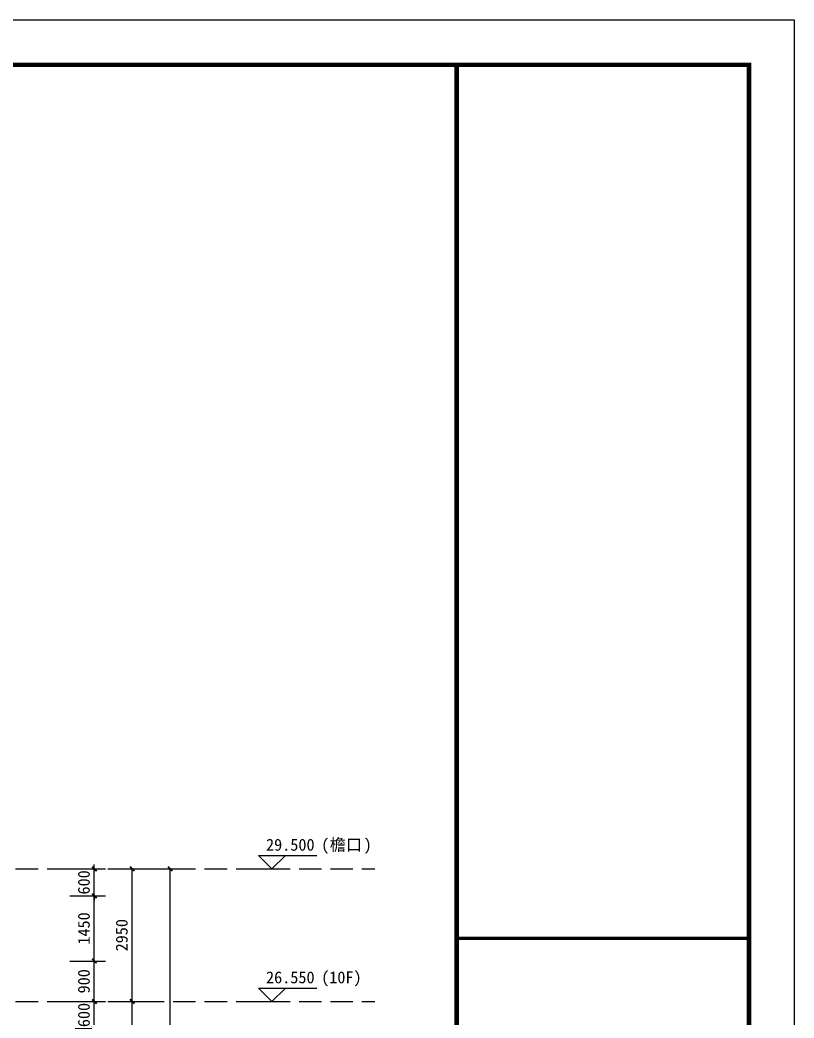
# Model space of a CAD drawing. Extents: x 646072 to 1012572, y -46617 to 16093.
# Drawn here: x 901213 to 918422, y -9370 to 12833 of the extents above; entities that cross this region are included whole.
import ezdxf

# ---------------------------------------------------------------- set-up
doc = ezdxf.new("R2010")
doc.units = 0
doc.header["$LTSCALE"] = 1000
doc.header["$MEASUREMENT"] = 0
for name, pattern in [('3#楼-HZS$0$3#楼-HZS$0$__DASH', [0.35, 0.25, -0.1]), ('3#楼-HZS$0$DOTE', [2.42, 2, -0.2, 0.02, -0.2]), ('DASH', [0.35, 0.25, -0.1])]:
    doc.linetypes.add(name, pattern=pattern)
doc.layers.get('Defpoints').update_dxf_attribs({"color": 4, "linetype": 'DASH'})
for name, color, linetype in [('3#楼-HZS$0$3#楼-HZS$0$DIM_ELEV', 3, 'Continuous'), ('3#楼-HZS$0$3#楼-HZS$0$DOTE', 1, '3#楼-HZS$0$DOTE'), ('3#楼-HZS$0$3#楼-HZS$0$PUB_DIM', 3, 'Continuous'), ('3#楼-HZS$0$3#楼-HZS$0$PUB_TEXT', 7, 'Continuous'), ('A1-无手签$0$A-ANNO-TTLB', 7, 'Continuous'), ('图签$0$A-ANNO-TTLB', 7, 'Continuous')]:
    doc.layers.add(name, color=color, linetype=linetype)
doc.styles.add('3#楼-HZS$0$3#楼-HZS$0$_TCH_DIM', font='')
doc.styles.add('3#楼-HZS$0$3#楼-HZS$0$_TCH_DIM_T3', font='')
doc.styles.get('3#楼-HZS$0$3#楼-HZS$0$_TCH_DIM').set_extended_font_data('SimSun')
doc.styles.get('3#楼-HZS$0$3#楼-HZS$0$_TCH_DIM_T3').set_extended_font_data('SimSun')
doc.dimstyles.new('3#楼-HZS$0$3#楼-HZS$0$_TCH_ARCH&&100', dxfattribs={"dimtxt": 264.345992, "dimasz": 100, "dimexe": 250, "dimexo": 300, "dimgap": 100, "dimtad": 1, "dimdec": 0, "dimzin": 0, "dimdsep": 46, "dimtxsty": '3#楼-HZS$0$3#楼-HZS$0$_TCH_DIM_T3', "dimblk": '3#楼-HZS$0$3#楼-HZS$0$_ArchTick', "dimcen": 0.09, "dimclrt": 7, "dimazin": 2, "dimtfac": 1, "dimtdec": 0, "dimtix": 1, "dimtmove": 2, "dimatfit": 3, "dimfxl": 100, "dimtolj": 1, "dimtzin": 0, "dimarcsym": 0})

# ---------------------------------------------------------------- blocks, each defined once
blk = doc.blocks.new('3#楼-HZS$0$3#楼-HZS$0$_ArchTick')
at = {"color": 0, "linetype": 'ByBlock', "const_width": 0.4}
blk.add_lwpolyline([(-0.5, -0.5), (0.5, 0.5)], dxfattribs=at)
blk = doc.blocks.new('*D803')
at = {"layer": '3#楼-HZS$0$3#楼-HZS$0$PUB_DIM', "color": 0, "lineweight": -2, "transparency": 16777216}
for p, q in [((903166, -6052), (903959, -6052)), ((903709, -9002), (903709, -6052)), ((903166, -9002), (903959, -9002))]:
    blk.add_line(p, q, dxfattribs=at)
at = {"layer": 'Defpoints', "color": 0, "transparency": 16777216}
for p in [(902866, -6052), (903709, -6052), (902866, -9002)]:
    blk.add_point(p, dxfattribs=at)
at = {"layer": '3#楼-HZS$0$3#楼-HZS$0$PUB_DIM', "color": 0, "lineweight": -2, "transparency": 16777216, "xscale": 100, "yscale": 100, "zscale": 100}
for p, rotation in [((903709, -6052), 90), ((903709, -9002), 270)]:
    blk.add_blockref('3#楼-HZS$0$3#楼-HZS$0$_ArchTick', p, dxfattribs=dict(at, rotation=rotation))
at = {"layer": '3#楼-HZS$0$3#楼-HZS$0$PUB_DIM', "color": 7, "transparency": 16777216, "insert": (903477, -7527), "char_height": 264.3, "attachment_point": 5, "rotation": 90, "style": '3#楼-HZS$0$3#楼-HZS$0$_TCH_DIM_T3'}
blk.add_mtext('\\A1;2950', dxfattribs=at)
blk = doc.blocks.new('*D804')
at = {"layer": '3#楼-HZS$0$3#楼-HZS$0$PUB_DIM', "color": 0, "lineweight": -2, "transparency": 16777216}
for p, q in [((903166, -9002), (903959, -9002)), ((903709, -11952), (903709, -9002)), ((903166, -11952), (903959, -11952))]:
    blk.add_line(p, q, dxfattribs=at)
at = {"layer": 'Defpoints', "color": 0, "transparency": 16777216}
for p in [(902866, -9002), (903709, -9002), (902866, -11952)]:
    blk.add_point(p, dxfattribs=at)
at = {"layer": '3#楼-HZS$0$3#楼-HZS$0$PUB_DIM', "color": 0, "lineweight": -2, "transparency": 16777216, "xscale": 100, "yscale": 100, "zscale": 100}
for p, rotation in [((903709, -9002), 90), ((903709, -11952), 270)]:
    blk.add_blockref('3#楼-HZS$0$3#楼-HZS$0$_ArchTick', p, dxfattribs=dict(at, rotation=rotation))
at = {"layer": '3#楼-HZS$0$3#楼-HZS$0$PUB_DIM', "color": 7, "transparency": 16777216, "insert": (903477, -10477), "char_height": 264.3, "attachment_point": 5, "rotation": 90, "style": '3#楼-HZS$0$3#楼-HZS$0$_TCH_DIM_T3'}
blk.add_mtext('\\A1;2950', dxfattribs=at)
blk = doc.blocks.new('*D815')
at = {"layer": '3#楼-HZS$0$3#楼-HZS$0$PUB_DIM', "color": 0, "lineweight": -2, "transparency": 16777216}
for p, q in [((904009, -6052), (904803, -6052)), ((904553, -35652), (904553, -6052)), ((904009, -35652), (904803, -35652))]:
    blk.add_line(p, q, dxfattribs=at)
at = {"layer": 'Defpoints', "color": 0, "transparency": 16777216}
for p in [(903709, -6052), (904553, -6052), (903709, -35652)]:
    blk.add_point(p, dxfattribs=at)
at = {"layer": '3#楼-HZS$0$3#楼-HZS$0$PUB_DIM', "color": 0, "lineweight": -2, "transparency": 16777216, "xscale": 100, "yscale": 100, "zscale": 100}
for p, rotation in [((904553, -6052), 90), ((904553, -35652), 270)]:
    blk.add_blockref('3#楼-HZS$0$3#楼-HZS$0$_ArchTick', p, dxfattribs=dict(at, rotation=rotation))
at = {"layer": '3#楼-HZS$0$3#楼-HZS$0$PUB_DIM', "color": 7, "transparency": 16777216, "insert": (904321, -20852), "char_height": 264.3, "attachment_point": 5, "rotation": 90, "style": '3#楼-HZS$0$3#楼-HZS$0$_TCH_DIM_T3'}
blk.add_mtext('\\A1;29600', dxfattribs=at)
blk = doc.blocks.new('*D816')
at = {"layer": '3#楼-HZS$0$3#楼-HZS$0$PUB_DIM', "color": 0, "lineweight": -2, "transparency": 16777216}
for p, q in [((902866, -6052), (902866, -5952)), ((902322, -6052), (903116, -6052)), ((902866, -6652), (902866, -6052)), ((902322, -6652), (903116, -6652)), ((902866, -6652), (902866, -6752))]:
    blk.add_line(p, q, dxfattribs=at)
at = {"layer": 'Defpoints', "color": 0, "transparency": 16777216}
for p in [(902022, -6052), (902866, -6052), (902022, -6652)]:
    blk.add_point(p, dxfattribs=at)
at = {"layer": '3#楼-HZS$0$3#楼-HZS$0$PUB_DIM', "color": 0, "lineweight": -2, "transparency": 16777216, "xscale": 100, "yscale": 100, "zscale": 100}
for p, rotation in [((902866, -6052), 270), ((902866, -6652), 90)]:
    blk.add_blockref('3#楼-HZS$0$3#楼-HZS$0$_ArchTick', p, dxfattribs=dict(at, rotation=rotation))
at = {"layer": '3#楼-HZS$0$3#楼-HZS$0$PUB_DIM', "color": 7, "transparency": 16777216, "insert": (902634, -6352), "char_height": 264.3, "attachment_point": 5, "rotation": 90, "style": '3#楼-HZS$0$3#楼-HZS$0$_TCH_DIM_T3'}
blk.add_mtext('\\A1;600', dxfattribs=at)
blk = doc.blocks.new('*D817')
at = {"layer": '3#楼-HZS$0$3#楼-HZS$0$PUB_DIM', "color": 0, "lineweight": -2, "transparency": 16777216}
for p, q in [((902322, -6652), (903116, -6652)), ((902866, -8102), (902866, -6652)), ((902322, -8102), (903116, -8102))]:
    blk.add_line(p, q, dxfattribs=at)
at = {"layer": 'Defpoints', "color": 0, "transparency": 16777216}
for p in [(902022, -6652), (902866, -6652), (902022, -8102)]:
    blk.add_point(p, dxfattribs=at)
at = {"layer": '3#楼-HZS$0$3#楼-HZS$0$PUB_DIM', "color": 0, "lineweight": -2, "transparency": 16777216, "xscale": 100, "yscale": 100, "zscale": 100}
for p, rotation in [((902866, -6652), 90), ((902866, -8102), 270)]:
    blk.add_blockref('3#楼-HZS$0$3#楼-HZS$0$_ArchTick', p, dxfattribs=dict(at, rotation=rotation))
at = {"layer": '3#楼-HZS$0$3#楼-HZS$0$PUB_DIM', "color": 7, "transparency": 16777216, "insert": (902634, -7377), "char_height": 264.3, "attachment_point": 5, "rotation": 90, "style": '3#楼-HZS$0$3#楼-HZS$0$_TCH_DIM_T3'}
blk.add_mtext('\\A1;1450', dxfattribs=at)
blk = doc.blocks.new('*D818')
at = {"layer": '3#楼-HZS$0$3#楼-HZS$0$PUB_DIM', "color": 0, "lineweight": -2, "transparency": 16777216}
for p, q in [((902322, -8102), (903116, -8102)), ((902866, -9002), (902866, -8102)), ((902322, -9002), (903116, -9002))]:
    blk.add_line(p, q, dxfattribs=at)
at = {"layer": 'Defpoints', "color": 0, "transparency": 16777216}
for p in [(902022, -8102), (902866, -8102), (902022, -9002)]:
    blk.add_point(p, dxfattribs=at)
at = {"layer": '3#楼-HZS$0$3#楼-HZS$0$PUB_DIM', "color": 0, "lineweight": -2, "transparency": 16777216, "xscale": 100, "yscale": 100, "zscale": 100}
for p, rotation in [((902866, -8102), 90), ((902866, -9002), 270)]:
    blk.add_blockref('3#楼-HZS$0$3#楼-HZS$0$_ArchTick', p, dxfattribs=dict(at, rotation=rotation))
at = {"layer": '3#楼-HZS$0$3#楼-HZS$0$PUB_DIM', "color": 7, "transparency": 16777216, "insert": (902634, -8552), "char_height": 264.3, "attachment_point": 5, "rotation": 90, "style": '3#楼-HZS$0$3#楼-HZS$0$_TCH_DIM_T3'}
blk.add_mtext('\\A1;900', dxfattribs=at)
blk = doc.blocks.new('*D819')
at = {"layer": '3#楼-HZS$0$3#楼-HZS$0$PUB_DIM', "color": 0, "lineweight": -2, "transparency": 16777216}
for p, q in [((902322, -9002), (903116, -9002)), ((902866, -9002), (902866, -8902)), ((902866, -9602), (902866, -9002)), ((902322, -9602), (903116, -9602)), ((902866, -9602), (902866, -9702))]:
    blk.add_line(p, q, dxfattribs=at)
at = {"layer": 'Defpoints', "color": 0, "transparency": 16777216}
for p in [(902022, -9002), (902866, -9002), (902022, -9602)]:
    blk.add_point(p, dxfattribs=at)
at = {"layer": '3#楼-HZS$0$3#楼-HZS$0$PUB_DIM', "color": 0, "lineweight": -2, "transparency": 16777216, "xscale": 100, "yscale": 100, "zscale": 100}
for p, rotation in [((902866, -9002), 270), ((902866, -9602), 90)]:
    blk.add_blockref('3#楼-HZS$0$3#楼-HZS$0$_ArchTick', p, dxfattribs=dict(at, rotation=rotation))
at = {"layer": '3#楼-HZS$0$3#楼-HZS$0$PUB_DIM', "color": 7, "transparency": 16777216, "insert": (902634, -9302), "char_height": 264.3, "attachment_point": 5, "rotation": 90, "style": '3#楼-HZS$0$3#楼-HZS$0$_TCH_DIM_T3'}
blk.add_mtext('\\A1;600', dxfattribs=at)

msp = doc.modelspace()

# ---------------------------------------------------------------- linework, layer by layer
at = {"layer": '3#楼-HZS$0$3#楼-HZS$0$DIM_ELEV'}
for p, q in [((906813.5, -6051.8), (906513.5, -5751.8)), ((906513.5, -5751.8), (907809.5, -5751.8)), ((906813.5, -6051.8), (907113.5, -5751.8)), ((906113.5, -6051.8), (907113.5, -6051.8)), ((906813.5, -9001.8), (906513.5, -8701.8)), ((906513.5, -8701.8), (907809.5, -8701.8)), ((906813.5, -9001.8), (907113.5, -8701.8)), ((906113.5, -9001.8), (907113.5, -9001.8))]:
    msp.add_line(p, q, dxfattribs=at)
at = {"layer": '3#楼-HZS$0$3#楼-HZS$0$DOTE', "linetype": '3#楼-HZS$0$3#楼-HZS$0$__DASH', "ltscale": 2}
for p, q in [((876616.5, -6051.8), (909102.1, -6051.8)), ((876616.5, -9001.8), (909102.1, -9001.8))]:
    msp.add_line(p, q, dxfattribs=at)
at = {"layer": 'A1-无手签$0$A-ANNO-TTLB'}
msp.add_lwpolyline([(834322, -46566.5), (834322, 12833.5), (918422, 12833.5), (918422, -46566.5)], close=True, dxfattribs=at)
at = {"layer": 'A1-无手签$0$A-ANNO-TTLB', "const_width": 100}
msp.add_lwpolyline([(836822, -45566.5), (917422, -45566.5), (917422, 11833.5), (836822, 11833.5)], close=True, dxfattribs=at)
msp.add_lwpolyline([(910922, -45566.5), (910922, 11833.5)], dxfattribs=at)
at = {"layer": 'Defpoints'}
msp.add_lwpolyline([(910922, 11833.5), (873860.2, 11833.5), (873860.2, -45566.5), (910922, -45566.5)], close=True, dxfattribs=at)
at = {"layer": '图签$0$A-ANNO-TTLB', "const_width": 70}
msp.add_lwpolyline([(910922, -7596.5), (917422, -7596.5)], dxfattribs=at)

# ---------------------------------------------------------------- texts
at = {"layer": '3#楼-HZS$0$3#楼-HZS$0$PUB_TEXT', "color": 7, "style": '3#楼-HZS$0$3#楼-HZS$0$_TCH_DIM'}
for s, height, p in [('29.500', 264.35, (906683.7, -5646.8)), ('(', 264.3, (907909.5, -5646.8)), ('檐口', 264.35, (908098.5, -5646.8)), (')', 264.3, (908854.7, -5646.8)), ('26.550', 264.35, (906683.7, -8596.8)), ('(10F)', 264.35, (907909.5, -8596.8))]:
    msp.add_text(s, height=height, dxfattribs=at).set_placement(p)

# ---------------------------------------------------------------- dimensions: what is measured, and where the dimension line sits
at = {"layer": '3#楼-HZS$0$3#楼-HZS$0$PUB_DIM'}
for p1, p2, picture, middle in [((902022.1, -6651.8), (902022.1, -6051.8), '*D816', (902633.6, -6351.8)), ((902865.8, -9001.8), (902865.8, -6051.8), '*D803', (903477.3, -7526.8)), ((903709.5, -35651.8), (903709.5, -6051.8), '*D815', (904321, -20851.8)), ((902022.1, -8101.8), (902022.1, -6651.8), '*D817', (902633.6, -7376.8)), ((902022.1, -9001.8), (902022.1, -8101.8), '*D818', (902633.6, -8551.8)), ((902022.1, -9601.8), (902022.1, -9001.8), '*D819', (902633.6, -9301.8)), ((902865.8, -11951.8), (902865.8, -9001.8), '*D804', (903477.3, -10476.8))]:
    dim = msp.add_aligned_dim(p1=p1, p2=p2, distance=-843.7, dimstyle='3#楼-HZS$0$3#楼-HZS$0$_TCH_ARCH&&100', dxfattribs=at)
    dim.commit()
    dim.dimension.update_dxf_attribs({"geometry": picture, "text_midpoint": middle})

doc.saveas('drawing.dxf')
